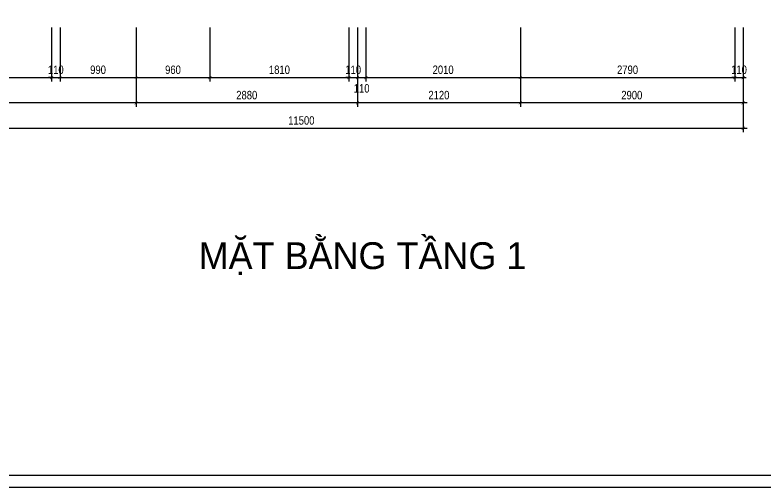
# Model space of a CAD drawing. Header units: millimetres. Extents: x -82962 to 19744, y -138000 to 4535.
# Drawn here: x -67658 to -57899, y -30677 to -24531 of the extents above; entities that cross this region are included whole.
import ezdxf

# ---------------------------------------------------------------- set-up
doc = ezdxf.new("R2010")
doc.units = ezdxf.units.MM
doc.header["$LTSCALE"] = 1000
doc.header["$MEASUREMENT"] = 0
doc.header["$PDMODE"] = 3
doc.layers.get('0').update_dxf_attribs({"lineweight": 30})
doc.layers.get('DEFPOINTS').update_dxf_attribs({"color": 4, "lineweight": 30})
doc.layers.add('THAY', color=4, linetype='Continuous', lineweight=30)
doc.styles.add('A2', font='VnAvantH.TTF')
doc.styles.add('dim', font='arial.ttf', dxfattribs={"width": 0.8})
doc.dimstyles.new('1-100-100', dxfattribs={"dimscale": 0, "dimtxt": 2.2, "dimasz": 0.8, "dimexe": 1, "dimexo": 1, "dimgap": 0.9, "dimtad": 1, "dimdec": 0, "dimzin": 0, "dimdsep": 46, "dimtxsty": 'dim', "dimblk1": 'ARCHTICK', "dimblk2": 'ARCHTICK', "dimsah": 1, "dimcen": 1, "dimdle": 1, "dimclrd": 256, "dimclre": 256, "dimclrt": 1, "dimadec": 0, "dimazin": 0, "dimtfac": 0.0001, "dimtdec": 0, "dimtix": 1, "dimtmove": 2, "dimatfit": 3, "dimldrblk": 'DOT', "dimfxl": 100, "dimtolj": 1, "dimtzin": 0, "dimarcsym": 0})

# ---------------------------------------------------------------- blocks, each defined once
blk = doc.blocks.new('_ARCHTICK')
at = {"color": 0, "linetype": 'ByBlock', "const_width": 0.15}
blk.add_lwpolyline([(-0.5, -0.5), (0.5, 0.5)], dxfattribs=at)
blk = doc.blocks.new('*D1244')
at = {"layer": 'DEFPOINTS', "color": 0, "ltscale": 0.2, "transparency": 16777216}
for p in [(-69571.9, -24645.7), (-67181.9, -24645.7), (-67181.9, -25345.7)]:
    blk.add_point(p, dxfattribs=at)
at = {"layer": 'THAY', "lineweight": -2, "ltscale": 0.2, "transparency": 16777216}
for p, q in [((-69571.9, -24695.7), (-69571.9, -25395.7)), ((-67181.9, -24695.7), (-67181.9, -25395.7)), ((-69621.9, -25345.7), (-67131.9, -25345.7))]:
    blk.add_line(p, q, dxfattribs=at)
at = {"layer": 'THAY', "lineweight": -2, "ltscale": 0.2, "transparency": 16777216, "xscale": 40.00000032884265, "yscale": 40.00000032884265, "zscale": 40.00000032884265, "rotation": 180}
blk.add_blockref('_ARCHTICK', (-69571.9, -25345.7), dxfattribs=at)
at = {"layer": 'THAY', "lineweight": -2, "ltscale": 0.2, "transparency": 16777216, "xscale": 40.00000032884265, "yscale": 40.00000032884265, "zscale": 40.00000032884265}
blk.add_blockref('_ARCHTICK', (-67181.9, -25345.7), dxfattribs=at)
at = {"layer": 'THAY', "color": 1, "ltscale": 0.2, "transparency": 16777216, "insert": (-68376.9, -25244.5), "char_height": 110, "attachment_point": 5, "style": 'dim'}
blk.add_mtext('\\A1;2390', dxfattribs=at)
blk = doc.blocks.new('_DOT')
at = {"color": 0, "linetype": 'ByBlock', "ltscale": 10}
blk.add_line((-0.5, 0), (-1, 0), dxfattribs=at)
at = {"color": 0, "linetype": 'ByBlock', "ltscale": 10, "const_width": 0.5}
blk.add_lwpolyline([(-0.25, 0, 1), (0.25, 0, 1)], format="xyb", close=True, dxfattribs=at)
blk = doc.blocks.new('*D1245')
at = {"layer": 'DEFPOINTS', "color": 0, "ltscale": 0.2, "transparency": 16777216}
for p in [(-67181.9, -24645.7), (-67071.9, -24645.7), (-67071.9, -25345.7)]:
    blk.add_point(p, dxfattribs=at)
at = {"layer": 'THAY', "lineweight": -2, "ltscale": 0.2, "transparency": 16777216}
for p, q in [((-67181.9, -24695.7), (-67181.9, -25395.7)), ((-67071.9, -24695.7), (-67071.9, -25395.7)), ((-67181.9, -25345.7), (-67221.9, -25345.7)), ((-67181.9, -25345.7), (-67071.9, -25345.7)), ((-67071.9, -25345.7), (-67031.9, -25345.7))]:
    blk.add_line(p, q, dxfattribs=at)
at = {"layer": 'THAY', "lineweight": -2, "ltscale": 0.2, "transparency": 16777216, "xscale": 40.00000032884265, "yscale": 40.00000032884265, "zscale": 40.00000032884265}
blk.add_blockref('_ARCHTICK', (-67181.9, -25345.7), dxfattribs=at)
at = {"layer": 'THAY', "lineweight": -2, "ltscale": 0.2, "transparency": 16777216, "xscale": 40.00000032884265, "yscale": 40.00000032884265, "zscale": 40.00000032884265, "rotation": 180}
blk.add_blockref('_ARCHTICK', (-67071.9, -25345.7), dxfattribs=at)
at = {"layer": 'THAY', "color": 1, "ltscale": 0.2, "transparency": 16777216, "insert": (-67126.9, -25244.6), "char_height": 110, "attachment_point": 5, "style": 'dim'}
blk.add_mtext('\\A1;110', dxfattribs=at)
blk = doc.blocks.new('*D1246')
at = {"layer": 'DEFPOINTS', "color": 0, "ltscale": 0.2, "transparency": 16777216}
for p in [(-67071.9, -24645.7), (-66081.9, -24645.7), (-66081.9, -25345.7)]:
    blk.add_point(p, dxfattribs=at)
at = {"layer": 'THAY', "lineweight": -2, "ltscale": 0.2, "transparency": 16777216}
for p, q in [((-67071.9, -24695.7), (-67071.9, -25395.7)), ((-66081.9, -24695.7), (-66081.9, -25395.7)), ((-67121.9, -25345.7), (-66031.9, -25345.7))]:
    blk.add_line(p, q, dxfattribs=at)
at = {"layer": 'THAY', "lineweight": -2, "ltscale": 0.2, "transparency": 16777216, "xscale": 40.00000032884265, "yscale": 40.00000032884265, "zscale": 40.00000032884265, "rotation": 180}
blk.add_blockref('_ARCHTICK', (-67071.9, -25345.7), dxfattribs=at)
at = {"layer": 'THAY', "lineweight": -2, "ltscale": 0.2, "transparency": 16777216, "xscale": 40.00000032884265, "yscale": 40.00000032884265, "zscale": 40.00000032884265}
blk.add_blockref('_ARCHTICK', (-66081.9, -25345.7), dxfattribs=at)
at = {"layer": 'THAY', "color": 1, "ltscale": 0.2, "transparency": 16777216, "insert": (-66576.9, -25244.6), "char_height": 110, "attachment_point": 5, "style": 'dim'}
blk.add_mtext('\\A1;990', dxfattribs=at)
blk = doc.blocks.new('*D1247')
at = {"layer": 'DEFPOINTS', "color": 0, "ltscale": 0.2, "transparency": 16777216}
for p in [(-66081.9, -24645.7), (-65121.9, -24645.7), (-65121.9, -25345.7)]:
    blk.add_point(p, dxfattribs=at)
at = {"layer": 'THAY', "lineweight": -2, "ltscale": 0.2, "transparency": 16777216}
for p, q in [((-66081.9, -24695.7), (-66081.9, -25395.7)), ((-65121.9, -24695.7), (-65121.9, -25395.7)), ((-66131.9, -25345.7), (-65071.9, -25345.7))]:
    blk.add_line(p, q, dxfattribs=at)
at = {"layer": 'THAY', "lineweight": -2, "ltscale": 0.2, "transparency": 16777216, "xscale": 40.00000032884265, "yscale": 40.00000032884265, "zscale": 40.00000032884265, "rotation": 180}
blk.add_blockref('_ARCHTICK', (-66081.9, -25345.7), dxfattribs=at)
at = {"layer": 'THAY', "lineweight": -2, "ltscale": 0.2, "transparency": 16777216, "xscale": 40.00000032884265, "yscale": 40.00000032884265, "zscale": 40.00000032884265}
blk.add_blockref('_ARCHTICK', (-65121.9, -25345.7), dxfattribs=at)
at = {"layer": 'THAY', "color": 1, "ltscale": 0.2, "transparency": 16777216, "insert": (-65601.9, -25244.6), "char_height": 110, "attachment_point": 5, "style": 'dim'}
blk.add_mtext('\\A1;960', dxfattribs=at)
blk = doc.blocks.new('*D1248')
at = {"layer": 'DEFPOINTS', "color": 0, "ltscale": 0.2, "transparency": 16777216}
for p in [(-65121.9, -24645.7), (-63311.9, -24645.7), (-63311.9, -25345.7)]:
    blk.add_point(p, dxfattribs=at)
at = {"layer": 'THAY', "lineweight": -2, "ltscale": 0.2, "transparency": 16777216}
for p, q in [((-65121.9, -24695.7), (-65121.9, -25395.7)), ((-63311.9, -24695.7), (-63311.9, -25395.7)), ((-65171.9, -25345.7), (-63261.9, -25345.7))]:
    blk.add_line(p, q, dxfattribs=at)
at = {"layer": 'THAY', "lineweight": -2, "ltscale": 0.2, "transparency": 16777216, "xscale": 40.00000032884265, "yscale": 40.00000032884265, "zscale": 40.00000032884265, "rotation": 180}
blk.add_blockref('_ARCHTICK', (-65121.9, -25345.7), dxfattribs=at)
at = {"layer": 'THAY', "lineweight": -2, "ltscale": 0.2, "transparency": 16777216, "xscale": 40.00000032884265, "yscale": 40.00000032884265, "zscale": 40.00000032884265}
blk.add_blockref('_ARCHTICK', (-63311.9, -25345.7), dxfattribs=at)
at = {"layer": 'THAY', "color": 1, "ltscale": 0.2, "transparency": 16777216, "insert": (-64216.9, -25244.6), "char_height": 110, "attachment_point": 5, "style": 'dim'}
blk.add_mtext('\\A1;1810', dxfattribs=at)
blk = doc.blocks.new('*D1249')
at = {"layer": 'DEFPOINTS', "color": 0, "ltscale": 0.2, "transparency": 16777216}
for p in [(-63311.9, -24645.7), (-63201.9, -24645.7), (-63201.9, -25345.7)]:
    blk.add_point(p, dxfattribs=at)
at = {"layer": 'THAY', "lineweight": -2, "ltscale": 0.2, "transparency": 16777216}
for p, q in [((-63311.9, -24695.7), (-63311.9, -25395.7)), ((-63201.9, -24695.7), (-63201.9, -25395.7)), ((-63311.9, -25345.7), (-63351.9, -25345.7)), ((-63311.9, -25345.7), (-63201.9, -25345.7)), ((-63201.9, -25345.7), (-63161.9, -25345.7))]:
    blk.add_line(p, q, dxfattribs=at)
at = {"layer": 'THAY', "lineweight": -2, "ltscale": 0.2, "transparency": 16777216, "xscale": 40.00000032884265, "yscale": 40.00000032884265, "zscale": 40.00000032884265}
blk.add_blockref('_ARCHTICK', (-63311.9, -25345.7), dxfattribs=at)
at = {"layer": 'THAY', "lineweight": -2, "ltscale": 0.2, "transparency": 16777216, "xscale": 40.00000032884265, "yscale": 40.00000032884265, "zscale": 40.00000032884265, "rotation": 180}
blk.add_blockref('_ARCHTICK', (-63201.9, -25345.7), dxfattribs=at)
at = {"layer": 'THAY', "color": 1, "ltscale": 0.2, "transparency": 16777216, "insert": (-63256.9, -25244.6), "char_height": 110, "attachment_point": 5, "style": 'dim'}
blk.add_mtext('\\A1;110', dxfattribs=at)
blk = doc.blocks.new('*D1250')
at = {"layer": 'DEFPOINTS', "color": 0, "ltscale": 0.2, "transparency": 16777216}
for p in [(-63201.9, -24645.7), (-63091.9, -24645.7), (-63091.9, -25345.7)]:
    blk.add_point(p, dxfattribs=at)
at = {"layer": 'THAY', "lineweight": -2, "ltscale": 0.2, "transparency": 16777216}
for p, q in [((-63201.9, -24695.7), (-63201.9, -25395.7)), ((-63091.9, -24695.7), (-63091.9, -25395.7)), ((-63251.9, -25345.7), (-63041.9, -25345.7))]:
    blk.add_line(p, q, dxfattribs=at)
at = {"layer": 'THAY', "lineweight": -2, "ltscale": 0.2, "transparency": 16777216, "xscale": 40.00000032884265, "yscale": 40.00000032884265, "zscale": 40.00000032884265, "rotation": 180}
blk.add_blockref('_ARCHTICK', (-63201.9, -25345.7), dxfattribs=at)
at = {"layer": 'THAY', "lineweight": -2, "ltscale": 0.2, "transparency": 16777216, "xscale": 40.00000032884265, "yscale": 40.00000032884265, "zscale": 40.00000032884265}
blk.add_blockref('_ARCHTICK', (-63091.9, -25345.7), dxfattribs=at)
at = {"layer": 'THAY', "color": 1, "ltscale": 0.2, "transparency": 16777216, "insert": (-63146.9, -25486.9), "char_height": 110, "attachment_point": 5, "style": 'dim'}
blk.add_mtext('\\A1;110', dxfattribs=at)
blk = doc.blocks.new('*D1251')
at = {"layer": 'DEFPOINTS', "color": 0, "ltscale": 0.2, "transparency": 16777216}
for p in [(-63091.9, -24645.7), (-61081.9, -24645.7), (-61081.9, -25345.7)]:
    blk.add_point(p, dxfattribs=at)
at = {"layer": 'THAY', "lineweight": -2, "ltscale": 0.2, "transparency": 16777216}
for p, q in [((-63091.9, -24695.7), (-63091.9, -25395.7)), ((-61081.9, -24695.7), (-61081.9, -25395.7)), ((-63141.9, -25345.7), (-61031.9, -25345.7))]:
    blk.add_line(p, q, dxfattribs=at)
at = {"layer": 'THAY', "lineweight": -2, "ltscale": 0.2, "transparency": 16777216, "xscale": 40.00000032884265, "yscale": 40.00000032884265, "zscale": 40.00000032884265, "rotation": 180}
blk.add_blockref('_ARCHTICK', (-63091.9, -25345.7), dxfattribs=at)
at = {"layer": 'THAY', "lineweight": -2, "ltscale": 0.2, "transparency": 16777216, "xscale": 40.00000032884265, "yscale": 40.00000032884265, "zscale": 40.00000032884265}
blk.add_blockref('_ARCHTICK', (-61081.9, -25345.7), dxfattribs=at)
at = {"layer": 'THAY', "color": 1, "ltscale": 0.2, "transparency": 16777216, "insert": (-62086.9, -25244.6), "char_height": 110, "attachment_point": 5, "style": 'dim'}
blk.add_mtext('\\A1;2010', dxfattribs=at)
blk = doc.blocks.new('*D1252')
at = {"layer": 'DEFPOINTS', "color": 0, "ltscale": 0.2, "transparency": 16777216}
for p in [(-61081.9, -24645.7), (-58291.9, -24645.7), (-58291.9, -25345.7)]:
    blk.add_point(p, dxfattribs=at)
at = {"layer": 'THAY', "lineweight": -2, "ltscale": 0.2, "transparency": 16777216}
for p, q in [((-61081.9, -24695.7), (-61081.9, -25395.7)), ((-58291.9, -24695.7), (-58291.9, -25395.7)), ((-61131.9, -25345.7), (-58241.9, -25345.7))]:
    blk.add_line(p, q, dxfattribs=at)
at = {"layer": 'THAY', "lineweight": -2, "ltscale": 0.2, "transparency": 16777216, "xscale": 40.00000032884265, "yscale": 40.00000032884265, "zscale": 40.00000032884265, "rotation": 180}
blk.add_blockref('_ARCHTICK', (-61081.9, -25345.7), dxfattribs=at)
at = {"layer": 'THAY', "lineweight": -2, "ltscale": 0.2, "transparency": 16777216, "xscale": 40.00000032884265, "yscale": 40.00000032884265, "zscale": 40.00000032884265}
blk.add_blockref('_ARCHTICK', (-58291.9, -25345.7), dxfattribs=at)
at = {"layer": 'THAY', "color": 1, "ltscale": 0.2, "transparency": 16777216, "insert": (-59686.9, -25244.6), "char_height": 110, "attachment_point": 5, "style": 'dim'}
blk.add_mtext('\\A1;2790', dxfattribs=at)
blk = doc.blocks.new('*D1253')
at = {"layer": 'DEFPOINTS', "color": 0, "ltscale": 0.2, "transparency": 16777216}
for p in [(-58291.9, -24645.7), (-58181.9, -24645.7), (-58181.9, -25345.7)]:
    blk.add_point(p, dxfattribs=at)
at = {"layer": 'THAY', "lineweight": -2, "ltscale": 0.2, "transparency": 16777216}
for p, q in [((-58291.9, -24695.7), (-58291.9, -25395.7)), ((-58181.9, -24695.7), (-58181.9, -25395.7)), ((-58291.9, -25345.7), (-58331.9, -25345.7)), ((-58291.9, -25345.7), (-58181.9, -25345.7)), ((-58181.9, -25345.7), (-58141.9, -25345.7))]:
    blk.add_line(p, q, dxfattribs=at)
at = {"layer": 'THAY', "lineweight": -2, "ltscale": 0.2, "transparency": 16777216, "xscale": 40.00000032884265, "yscale": 40.00000032884265, "zscale": 40.00000032884265}
blk.add_blockref('_ARCHTICK', (-58291.9, -25345.7), dxfattribs=at)
at = {"layer": 'THAY', "lineweight": -2, "ltscale": 0.2, "transparency": 16777216, "xscale": 40.00000032884265, "yscale": 40.00000032884265, "zscale": 40.00000032884265, "rotation": 180}
blk.add_blockref('_ARCHTICK', (-58181.9, -25345.7), dxfattribs=at)
at = {"layer": 'THAY', "color": 1, "ltscale": 0.2, "transparency": 16777216, "insert": (-58236.9, -25244.6), "char_height": 110, "attachment_point": 5, "style": 'dim'}
blk.add_mtext('\\A1;110', dxfattribs=at)
blk = doc.blocks.new('*D1254')
at = {"layer": 'DEFPOINTS', "color": 0, "ltscale": 0.2, "transparency": 16777216}
for p in [(-61081.9, -24645.7), (-58181.9, -24645.7), (-61081.9, -25675.7)]:
    blk.add_point(p, dxfattribs=at)
at = {"layer": 'THAY', "lineweight": -2, "ltscale": 0.2, "transparency": 16777216}
for p, q in [((-61081.9, -24695.7), (-61081.9, -25725.7)), ((-58181.9, -24695.7), (-58181.9, -25725.7)), ((-58131.9, -25675.7), (-61131.9, -25675.7))]:
    blk.add_line(p, q, dxfattribs=at)
at = {"layer": 'THAY', "lineweight": -2, "ltscale": 0.2, "transparency": 16777216, "xscale": 40.00000032884265, "yscale": 40.00000032884265, "zscale": 40.00000032884265, "rotation": 180}
blk.add_blockref('_ARCHTICK', (-61081.9, -25675.7), dxfattribs=at)
at = {"layer": 'THAY', "lineweight": -2, "ltscale": 0.2, "transparency": 16777216, "xscale": 40.00000032884265, "yscale": 40.00000032884265, "zscale": 40.00000032884265}
blk.add_blockref('_ARCHTICK', (-58181.9, -25675.7), dxfattribs=at)
at = {"layer": 'THAY', "color": 1, "ltscale": 0.2, "transparency": 16777216, "insert": (-59631.9, -25574.6), "char_height": 110, "attachment_point": 5, "style": 'dim'}
blk.add_mtext('\\A1;2900', dxfattribs=at)
blk = doc.blocks.new('*D1255')
at = {"layer": 'DEFPOINTS', "color": 0, "ltscale": 0.2, "transparency": 16777216}
for p in [(-63201.9, -24645.7), (-61081.9, -24645.7), (-63201.9, -25675.7)]:
    blk.add_point(p, dxfattribs=at)
at = {"layer": 'THAY', "lineweight": -2, "ltscale": 0.2, "transparency": 16777216}
for p, q in [((-63201.9, -24695.7), (-63201.9, -25725.7)), ((-61081.9, -24695.7), (-61081.9, -25725.7)), ((-61031.9, -25675.7), (-63251.9, -25675.7))]:
    blk.add_line(p, q, dxfattribs=at)
at = {"layer": 'THAY', "lineweight": -2, "ltscale": 0.2, "transparency": 16777216, "xscale": 40.00000032884265, "yscale": 40.00000032884265, "zscale": 40.00000032884265, "rotation": 180}
blk.add_blockref('_ARCHTICK', (-63201.9, -25675.7), dxfattribs=at)
at = {"layer": 'THAY', "lineweight": -2, "ltscale": 0.2, "transparency": 16777216, "xscale": 40.00000032884265, "yscale": 40.00000032884265, "zscale": 40.00000032884265}
blk.add_blockref('_ARCHTICK', (-61081.9, -25675.7), dxfattribs=at)
at = {"layer": 'THAY', "color": 1, "ltscale": 0.2, "transparency": 16777216, "insert": (-62141.9, -25574.6), "char_height": 110, "attachment_point": 5, "style": 'dim'}
blk.add_mtext('\\A1;2120', dxfattribs=at)
blk = doc.blocks.new('*D1256')
at = {"layer": 'DEFPOINTS', "color": 0, "ltscale": 0.2, "transparency": 16777216}
for p in [(-66081.9, -24645.7), (-63201.9, -24645.7), (-66081.9, -25675.7)]:
    blk.add_point(p, dxfattribs=at)
at = {"layer": 'THAY', "lineweight": -2, "ltscale": 0.2, "transparency": 16777216}
for p, q in [((-66081.9, -24695.7), (-66081.9, -25725.7)), ((-63201.9, -24695.7), (-63201.9, -25725.7)), ((-63151.9, -25675.7), (-66131.9, -25675.7))]:
    blk.add_line(p, q, dxfattribs=at)
at = {"layer": 'THAY', "lineweight": -2, "ltscale": 0.2, "transparency": 16777216, "xscale": 40.00000032884265, "yscale": 40.00000032884265, "zscale": 40.00000032884265, "rotation": 180}
blk.add_blockref('_ARCHTICK', (-66081.9, -25675.7), dxfattribs=at)
at = {"layer": 'THAY', "lineweight": -2, "ltscale": 0.2, "transparency": 16777216, "xscale": 40.00000032884265, "yscale": 40.00000032884265, "zscale": 40.00000032884265}
blk.add_blockref('_ARCHTICK', (-63201.9, -25675.7), dxfattribs=at)
at = {"layer": 'THAY', "color": 1, "ltscale": 0.2, "transparency": 16777216, "insert": (-64641.9, -25574.6), "char_height": 110, "attachment_point": 5, "style": 'dim'}
blk.add_mtext('\\A1;2880', dxfattribs=at)
blk = doc.blocks.new('*D1257')
at = {"layer": 'DEFPOINTS', "color": 0, "ltscale": 0.2, "transparency": 16777216}
for p in [(-69681.9, -24645.7), (-66081.9, -24645.7), (-69681.9, -25675.7)]:
    blk.add_point(p, dxfattribs=at)
at = {"layer": 'THAY', "lineweight": -2, "ltscale": 0.2, "transparency": 16777216}
for p, q in [((-69681.9, -24695.7), (-69681.9, -25725.7)), ((-66081.9, -24695.7), (-66081.9, -25725.7)), ((-66031.9, -25675.7), (-69731.9, -25675.7))]:
    blk.add_line(p, q, dxfattribs=at)
at = {"layer": 'THAY', "lineweight": -2, "ltscale": 0.2, "transparency": 16777216, "xscale": 40.00000032884265, "yscale": 40.00000032884265, "zscale": 40.00000032884265, "rotation": 180}
blk.add_blockref('_ARCHTICK', (-69681.9, -25675.7), dxfattribs=at)
at = {"layer": 'THAY', "lineweight": -2, "ltscale": 0.2, "transparency": 16777216, "xscale": 40.00000032884265, "yscale": 40.00000032884265, "zscale": 40.00000032884265}
blk.add_blockref('_ARCHTICK', (-66081.9, -25675.7), dxfattribs=at)
at = {"layer": 'THAY', "color": 1, "ltscale": 0.2, "transparency": 16777216, "insert": (-67881.9, -25574.5), "char_height": 110, "attachment_point": 5, "style": 'dim'}
blk.add_mtext('\\A1;3600', dxfattribs=at)
blk = doc.blocks.new('*D1259')
at = {"layer": 'DEFPOINTS', "color": 0, "ltscale": 0.2, "transparency": 16777216}
for p in [(-69681.9, -24645.7), (-58181.9, -24645.7), (-58181.9, -26005.7)]:
    blk.add_point(p, dxfattribs=at)
at = {"layer": 'THAY', "lineweight": -2, "ltscale": 0.2, "transparency": 16777216}
for p, q in [((-69681.9, -24695.7), (-69681.9, -26055.7)), ((-58181.9, -24695.7), (-58181.9, -26055.7)), ((-69731.9, -26005.7), (-58131.9, -26005.7))]:
    blk.add_line(p, q, dxfattribs=at)
at = {"layer": 'THAY', "lineweight": -2, "ltscale": 0.2, "transparency": 16777216, "xscale": 40.00000032884265, "yscale": 40.00000032884265, "zscale": 40.00000032884265, "rotation": 180}
blk.add_blockref('_ARCHTICK', (-69681.9, -26005.7), dxfattribs=at)
at = {"layer": 'THAY', "lineweight": -2, "ltscale": 0.2, "transparency": 16777216, "xscale": 40.00000032884265, "yscale": 40.00000032884265, "zscale": 40.00000032884265}
blk.add_blockref('_ARCHTICK', (-58181.9, -26005.7), dxfattribs=at)
at = {"layer": 'THAY', "color": 1, "ltscale": 0.2, "transparency": 16777216, "insert": (-63931.9, -25904.6), "char_height": 110, "attachment_point": 5, "style": 'dim'}
blk.add_mtext('\\A1;11500', dxfattribs=at)

msp = doc.modelspace()

# ---------------------------------------------------------------- linework, layer by layer
at = {"layer": 'THAY', "ltscale": 0.2}
for points in [[(-74502.89342, -30676.8399), (-52529.56781, -30676.8399), (-52529.56781, -15243.66073), (-74502.89342, -15243.66073)], [(-74352.60656, -30522.61174), (-52679.85467, -30522.61174), (-52679.85467, -15390.0063), (-74352.60656, -15390.0063)]]:
    msp.add_lwpolyline(points, close=True, dxfattribs=at)

# ---------------------------------------------------------------- texts
at = {"layer": 'THAY', "style": 'A2'}
msp.add_text('mÆt b»ng tÇng 1', height=350, dxfattribs=at).set_placement((-65268.07284, -27839.60946))

# ---------------------------------------------------------------- dimensions: what is measured, and where the dimension line sits
at = {"layer": 'THAY', "ltscale": 0.2}
for base, p1, p2, picture, middle in [((-69681.86937, -25675.72837), (-66081.86937, -24645.72837), (-69681.86937, -24645.72837), '*D1257', (-67881.86937, -25574.52782)), ((-58181.86937, -26005.72837), (-69681.86937, -24645.72837), (-58181.86937, -24645.72837), '*D1259', (-63931.86937, -25904.56534)), ((-67181.86937, -25345.72837), (-69571.86937, -24645.72837), (-67181.86937, -24645.72837), '*D1244', (-68376.86937, -25244.52782)), ((-67071.86937, -25345.72837), (-67181.86937, -24645.72837), (-67071.86937, -24645.72837), '*D1245', (-67126.86937, -25244.56534)), ((-66081.86937, -25345.72837), (-67071.86937, -24645.72837), (-66081.86937, -24645.72837), '*D1246', (-66576.86937, -25244.56534)), ((-65121.86937, -25345.72837), (-66081.86937, -24645.72837), (-65121.86937, -24645.72837), '*D1247', (-65601.86937, -25244.56534)), ((-66081.86937, -25675.72837), (-63201.86937, -24645.72837), (-66081.86937, -24645.72837), '*D1256', (-64641.86937, -25574.56534)), ((-63311.86937, -25345.72837), (-65121.86937, -24645.72837), (-63311.86937, -24645.72837), '*D1248', (-64216.86937, -25244.56534)), ((-63201.86937, -25345.72837), (-63311.86937, -24645.72837), (-63201.86937, -24645.72837), '*D1249', (-63256.86937, -25244.56534)), ((-63201.86937, -25675.72837), (-61081.86937, -24645.72837), (-63201.86937, -24645.72837), '*D1255', (-62141.86937, -25574.56534)), ((-61081.86937, -25345.72837), (-63091.86937, -24645.72837), (-61081.86937, -24645.72837), '*D1251', (-62086.86937, -25244.56534)), ((-58291.86937, -25345.72837), (-61081.86937, -24645.72837), (-58291.86937, -24645.72837), '*D1252', (-59686.86937, -25244.56534)), ((-61081.86937, -25675.72837), (-58181.86937, -24645.72837), (-61081.86937, -24645.72837), '*D1254', (-59631.86937, -25574.56534)), ((-58181.86937, -25345.72837), (-58291.86937, -24645.72837), (-58181.86937, -24645.72837), '*D1253', (-58236.86937, -25244.56534))]:
    dim = msp.add_linear_dim(base=base, p1=p1, p2=p2, dimstyle='1-100-100', override={"dimscale": 50}, dxfattribs=at)
    dim.commit()
    dim.dimension.update_dxf_attribs({"geometry": picture, "text_midpoint": middle})
dim = msp.add_linear_dim(base=(-63091.86937, -25345.72837), p1=(-63201.86937, -24645.72837), p2=(-63091.86937, -24645.72837), dimstyle='1-100-100', override={"dimscale": 50}, dxfattribs=at)
dim.commit()
dim.dimension.update_dxf_attribs({"geometry": '*D1250', "text_midpoint": (-63146.86937, -25486.8823), "dimtype": 160})

doc.saveas('drawing.dxf')
